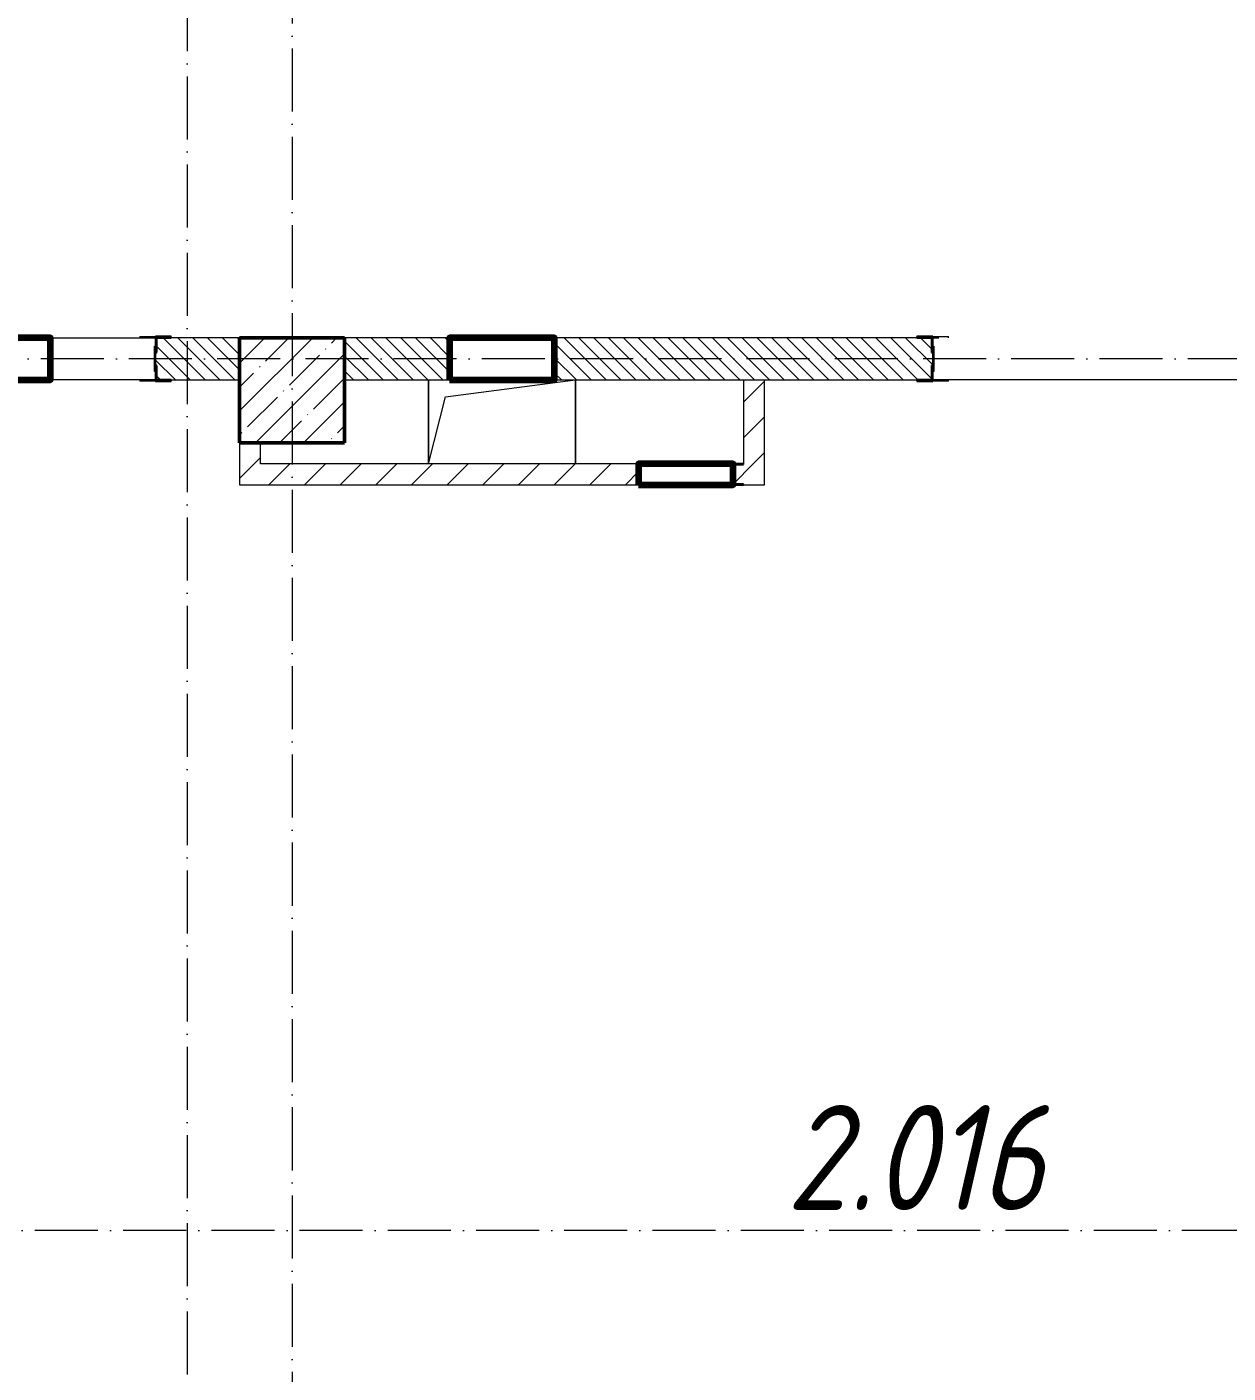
# Model space of a CAD drawing. Header units: millimetres. Extents: x -356862 to 418287, y 0 to 839748.
# Drawn here: x 40646 to 46365, y 517268 to 523678 of the extents above; entities that cross this region are included whole.
import ezdxf

# ---------------------------------------------------------------- set-up
doc = ezdxf.new("R2010")
doc.units = ezdxf.units.MM
doc.linetypes.add('50_200_ШТРИХ_1Т_ш5_п1_п1_', pattern=[700, 500, -100, 0, -100])
for name, color, linetype, lineweight in [('9.7) Заделка 956 шт', 6, 'Continuous', 158), ('A-FLOR-____-OTLN', 7, 'Continuous', 9), ('A-GENM-____-MCUT', 7, 'Continuous', 25), ('A-GENM-____-OTLN', 7, 'Continuous', 9), ('A-GENM-____-OTLN-1', 7, 'Continuous', 25), ('A-WALL-____-MCUT', 7, 'Continuous', 13), ('A-WALL-____-PATT-1', 7, 'Continuous', 9), ('A-WALL-FNSH-MCUT-1', 7, 'Continuous', 9), ('I-WALL-____-OTLN', 7, 'Continuous', 9), ('S-COLS-____-MCUT', 7, 'Continuous', 50), ('S-COLS-____-OTLN', 7, 'Continuous', 9), ('S-GRID-____-OTLN-1', 7, '50_200_ШТРИХ_1Т_ш5_п1_п1_', 9), ('Марки помещений', 7, 'Continuous', 9)]:
    doc.layers.add(name, color=color, linetype=linetype, lineweight=lineweight)
doc.styles.add('ISOCPEUR_I_2', font='isocpeui.ttf', dxfattribs={"width": 0.85, "height": 2.3})
pattern_1 = [(135, (-15591.663, 459015.94), (-35.35534, -35.35534), [])]
pattern_2 = [(45, (-15591.66, 459015.94), (-84.85281, 84.85281), [])]

# ---------------------------------------------------------------- blocks, each defined once
blk = doc.blocks.new('BSC_Колонна _Прямоугольная - 500х500-V62-АР1_План отверстий 2 этажа в осях 1-64_Ю-ЯЯ')
at = {"layer": 'S-COLS-____-OTLN'}
h = blk.add_hatch(dxfattribs=at)
h.set_pattern_fill('FP_73', color=256, style=0, pattern_type=2)
h.set_pattern_definition([(45, (-57500, -62931.04), (-114.04925, 114.04925), []), (45, (-57385.95, -62931.04), (-114.04925, 114.04925), [201.613, -40.323, 3.353, -36.97])])
h.paths.add_polyline_path([(-250, -250), (250, -250), (250, 250), (-250, 250)], flags=0)
at = {"layer": 'S-COLS-____-MCUT'}
for p, q in [((250, 250), (-250, 250)), ((-250, 250), (-250, -250)), ((250, -250), (250, 250)), ((-250, -250), (250, -250))]:
    blk.add_line(p, q, dxfattribs=at)
blk = doc.blocks.new('АР_Перемычка - АР_Перемычка-28444941-АР1_План отверстий 2 этажа в осях 1-64_Ю-ЯЯ')
at = {"layer": 'A-GENM-____-OTLN'}
blk.add_line((-400, -100), (-392, -100), dxfattribs=at)
blk = doc.blocks.new('154_Стойка_СКБ_Уголок - СМ-2480_200-28346303-АР1_План отверстий 2 этажа в осях 1-64_Ю-ЯЯ')
at = {"layer": 'A-GENM-____-MCUT'}
for p, q in [((125, 156), (125, 81)), ((200, 156), (125, 156)), ((131, 81), (131, 150)), ((131, 150), (200, 150)), ((200, 150), (200, 156)), ((125, 81), (131, 81)), ((131, 19), (125, 19)), ((125, 19), (125, -56)), ((131, -50), (131, 19)), ((125, -56), (200, -56)), ((200, -50), (131, -50)), ((200, -56), (200, -50))]:
    blk.add_line(p, q, dxfattribs=at)
blk = doc.blocks.new('Стойка_Влож_Полоса боковая - Полоса-V150-АР1_План отверстий 2 этажа в осях 1-64_Ю-ЯЯ')
at = {"layer": 'A-GENM-____-OTLN'}
for p, q in [((-5, 60), (0, 60)), ((-5, -60), (-5, 60)), ((0, 31), (0, -31)), ((0, -60), (-5, -60))]:
    blk.add_line(p, q, dxfattribs=at)
blk = doc.blocks.new('Стойка_Влож_Уголок_Опорный - Уголок-28213941-АР1_План отверстий 2 этажа в осях 1-64_Ю-ЯЯ')
at = {"layer": 'A-GENM-____-OTLN'}
for p, q in [((-212, -6), (-212, 0)), ((0, 0), (0, -6)), ((-212, -75), (-212, -6)), ((-212, -6), (-206, -6)), ((-6, -6), (0, -6)), ((0, -6), (0, -75)), ((-212, -75), (-206, -75)), ((-6, -75), (0, -75))]:
    blk.add_line(p, q, dxfattribs=at)
blk = doc.blocks.new('AR_Отверстие прямоугольное _в плите_ - AR_Отверстие прямоугольное _в плите_-V178-АР1_План отверстий 2 этажа в осях 1-64_Ю-ЯЯ')
at = {"layer": 'A-GENM-____-OTLN'}
for p, q in [((-350, 200), (-350, -200)), ((-270, 120), (350, 200)), ((350, -200), (350, 200)), ((-350, -200), (-270, 120))]:
    blk.add_line(p, q, dxfattribs=at)
blk = doc.blocks.new('154_Фахверк_СКБ_Швеллер - Тип_100_3960_зеркало-36793856-АР1_План отверстий 2 этажа в осях 1-64_Ю-ЯЯ')
at = {"layer": 'A-GENM-____-MCUT'}
for p, q in [((175, 50), (125, 50)), ((125, 50), (125, -50)), ((128, 47), (175, 47)), ((128, -47), (128, 47)), ((175, 47), (175, 50)), ((125, -50), (175, -50)), ((175, -47), (128, -47)), ((175, -50), (175, -47))]:
    blk.add_line(p, q, dxfattribs=at)
blk = doc.blocks.new('2этаж')
at = {"layer": 'S-GRID-____-OTLN-1', "color": 251, "ltscale": 0.6, "true_color": 0x636466}
for p, q in [((41408.3, 549908.8), (41408.3, 511907.5)), ((41908.3, 549620.5), (41908.3, 512048.6)), ((88482.7, 522097), (-20260.4, 522097)), ((59888.4, 517947), (-20260.4, 517947))]:
    blk.add_line(p, q, dxfattribs=at)

msp = doc.modelspace()

# ---------------------------------------------------------------- hatches: boundary and pattern name
at = {"layer": 'A-WALL-____-PATT-1'}
h = msp.add_hatch(dxfattribs=at)
h.set_pattern_fill('FP_6', color=256, style=0, pattern_type=2)
h.set_pattern_definition(pattern_1)
h.paths.add_polyline_path([(41264.3366, 521996.983), (41658.3366, 521996.983), (41658.3366, 522196.983), (41264.3366, 522196.983), (41264.3366, 522127.983), (41258.3366, 522127.983), (41258.3366, 522065.983), (41264.3366, 522065.983), (41264.3366, 522036.983)], flags=0)
h.paths.add_polyline_path([(39158.3366, 521996.983), (39552.3366, 521996.983), (39552.3366, 522065.983), (39558.3366, 522065.983), (39558.3366, 522127.983), (39552.3366, 522127.983), (39552.3366, 522196.983), (39158.3366, 522196.983)], flags=0)
h = msp.add_hatch(dxfattribs=at)
h.set_pattern_fill('FP_6', color=256, style=0, pattern_type=2)
h.set_pattern_definition(pattern_1)
h.paths.add_polyline_path([(47658.3366, 521996.983), (47658.3366, 522196.983), (46764.3366, 522196.983), (46764.3366, 522127.983), (46758.3366, 522127.983), (46758.3366, 522065.983), (46764.3366, 522065.983), (46764.3366, 521996.983), (46964.3366, 521996.983)], flags=0)
h.paths.add_polyline_path([(44883.3366, 521996.983), (44952.3366, 521996.983), (44952.3366, 522065.983), (44958.3366, 522065.983), (44958.3366, 522127.983), (44952.3366, 522127.983), (44952.3366, 522196.983), (43158.3366, 522196.983), (43158.3366, 521996.983), (44488.1782, 521996.983)], flags=0)
h.paths.add_polyline_path([(42158.3366, 521996.983), (42658.3366, 521996.983), (42658.3366, 522196.983), (42158.3366, 522196.983)], flags=0)
h = msp.add_hatch(dxfattribs=at)
h.set_pattern_fill('FP_4', color=256, style=0, pattern_type=2)
h.set_pattern_definition(pattern_2)
h.paths.add_polyline_path([(44058.3366, 521596.983), (44158.3366, 521596.983), (44158.3366, 521996.983), (44058.3366, 521996.983)], flags=0)
h = msp.add_hatch(dxfattribs=at)
h.set_pattern_fill('FP_4', color=256, style=0, pattern_type=2)
h.set_pattern_definition(pattern_2)
h.paths.add_polyline_path([(41758.3366, 521596.983), (41758.3366, 521696.983), (41658.3366, 521696.983), (41658.3366, 521596.983)], flags=0)
h = msp.add_hatch(dxfattribs=at)
h.set_pattern_fill('FP_4', color=256, style=0, pattern_type=2)
h.set_pattern_definition(pattern_2)
h.paths.add_polyline_path([(43558.3366, 521496.983), (43558.3366, 521596.983), (41658.3366, 521596.983), (41658.3366, 521496.983), (42720.6776, 521496.983)], flags=0)
h.paths.add_polyline_path([(44158.3366, 521496.983), (44158.3366, 521596.983), (44058.3366, 521596.983), (44058.3366, 521593.983), (44011.3366, 521593.983), (44011.3366, 521499.983), (44058.3366, 521499.983), (44058.3366, 521496.983)], flags=0)

# ---------------------------------------------------------------- linework, layer by layer
at = {"layer": '9.7) Заделка 956 шт'}
for points in [[(39908.3366, 521996.983), (40758.3366, 521996.983), (40758.3366, 522196.983), (39908.3366, 522196.983)], [(42658.3366, 521996.983), (43158.3366, 521996.983), (43158.3366, 522196.983), (42658.3366, 522196.983)], [(43558.3366, 521496.983), (44008.3366, 521496.983), (44008.3366, 521596.983), (43558.3366, 521596.983)]]:
    msp.add_lwpolyline(points, close=True, dxfattribs=at)
at = {"layer": 'A-FLOR-____-OTLN'}
for p, q in [((42558.3366, 521596.983), (42558.3366, 521996.983)), ((43258.3366, 521996.983), (43258.3366, 521596.983))]:
    msp.add_line(p, q, dxfattribs=at)
at = {"layer": 'A-WALL-____-MCUT'}
for p, q in [((41658.3366, 522196.983), (41333.3366, 522196.983)), ((42658.3366, 522196.983), (42158.3366, 522196.983)), ((44883.3366, 522196.983), (43158.3366, 522196.983)), ((41333.3366, 521996.983), (41658.3366, 521996.983)), ((42158.3366, 521996.983), (42658.3366, 521996.983)), ((43158.3366, 521996.983), (44883.3366, 521996.983))]:
    msp.add_line(p, q, dxfattribs=at)
at = {"layer": 'A-WALL-FNSH-MCUT-1'}
for p, q in [((44058.3366, 521996.983), (44058.3366, 521596.983)), ((44158.3366, 521496.983), (44158.3366, 521996.983)), ((41658.3366, 521696.983), (41658.3366, 521496.983)), ((41758.3366, 521596.983), (41758.3366, 521696.983)), ((43558.3366, 521596.983), (41758.3366, 521596.983)), ((41658.3366, 521496.983), (43558.3366, 521496.983)), ((44058.3366, 521496.983), (44158.3366, 521496.983))]:
    msp.add_line(p, q, dxfattribs=at)
at = {"layer": 'I-WALL-____-OTLN'}
for p, q in [((40758.3366, 522196.983), (41258.3366, 522196.983)), ((44958.3366, 522196.983), (44988.3366, 522196.983)), ((41258.3366, 521996.983), (40758.3366, 521996.983)), ((46758.3366, 521996.983), (44958.3366, 521996.983))]:
    msp.add_line(p, q, dxfattribs=at)
at = {"layer": 'S-GRID-____-OTLN-1', "color": 251, "ltscale": 0.6, "true_color": 0x636466}
for p, q in [((41408.3366, 549908.7924), (41408.3366, 511907.5288)), ((41408.3366, 549908.7924), (41408.3366, 511907.5288)), ((41908.3366, 549620.5347), (41908.3366, 512048.6475)), ((41908.3366, 549620.5347), (41908.3366, 512048.6475)), ((88482.7432, 522096.983), (-20260.4336, 522096.983)), ((88482.7432, 522096.983), (-20260.4336, 522096.983)), ((59888.3771, 517946.983), (-20260.4336, 517946.983)), ((59888.3771, 517946.983), (-20260.4336, 517946.983))]:
    msp.add_line(p, q, dxfattribs=at)

# ---------------------------------------------------------------- block references
at = {"color": 18, "true_color": 0x000000}
msp.add_blockref('2этаж', (0, 0), dxfattribs=at)
at = {"layer": 'A-GENM-____-OTLN'}
for name, p, rotation in [('Стойка_Влож_Уголок_Опорный - Уголок-28213941-АР1_План отверстий 2 этажа в осях 1-64_Ю-ЯЯ', (41258.3366, 521990.983), 269.9999999999995), ('Стойка_Влож_Уголок_Опорный - Уголок-28213941-АР1_План отверстий 2 этажа в осях 1-64_Ю-ЯЯ', (44958.3366, 522202.983), 89.99999999999955), ('Стойка_Влож_Полоса боковая - Полоса-V150-АР1_План отверстий 2 этажа в осях 1-64_Ю-ЯЯ', (44958.3366, 522096.983), 180)]:
    msp.add_blockref(name, p, dxfattribs=dict(at, rotation=rotation))
for name, p in [('Стойка_Влож_Полоса боковая - Полоса-V150-АР1_План отверстий 2 этажа в осях 1-64_Ю-ЯЯ', (41258.3366, 522096.983)), ('AR_Отверстие прямоугольное _в плите_ - AR_Отверстие прямоугольное _в плите_-V178-АР1_План отверстий 2 этажа в осях 1-64_Ю-ЯЯ', (42908.3366, 521796.983)), ('АР_Перемычка - АР_Перемычка-28444941-АР1_План отверстий 2 этажа в осях 1-64_Ю-ЯЯ', (44958.3366, 522096.983))]:
    msp.add_blockref(name, p, dxfattribs=at)
at = {"layer": 'A-GENM-____-OTLN-1'}
for name, p in [('154_Стойка_СКБ_Уголок - СМ-2480_200-28346303-АР1_План отверстий 2 этажа в осях 1-64_Ю-ЯЯ', (41133.3366, 522046.983)), ('154_Фахверк_СКБ_Швеллер - Тип_100_3960_зеркало-36793856-АР1_План отверстий 2 этажа в осях 1-64_Ю-ЯЯ', (43883.3366, 521546.983))]:
    msp.add_blockref(name, p, dxfattribs=at)
at = {"layer": 'A-GENM-____-OTLN-1', "rotation": 180}
msp.add_blockref('154_Стойка_СКБ_Уголок - СМ-2480_200-28346303-АР1_План отверстий 2 этажа в осях 1-64_Ю-ЯЯ', (45083.3366, 522146.983), dxfattribs=at)
at = {"layer": 'S-COLS-____-OTLN'}
msp.add_blockref('BSC_Колонна _Прямоугольная - 500х500-V62-АР1_План отверстий 2 этажа в осях 1-64_Ю-ЯЯ', (41908.3366, 521946.983), dxfattribs=at)

# ---------------------------------------------------------------- texts
at = {"layer": 'Марки помещений', "insert": (44261.3674, 518544.0694), "char_height": 500, "width": 737.5525, "attachment_point": 1, "style": 'ISOCPEUR_I_2'}
msp.add_mtext('2.016', dxfattribs=at)

doc.saveas('drawing.dxf')
